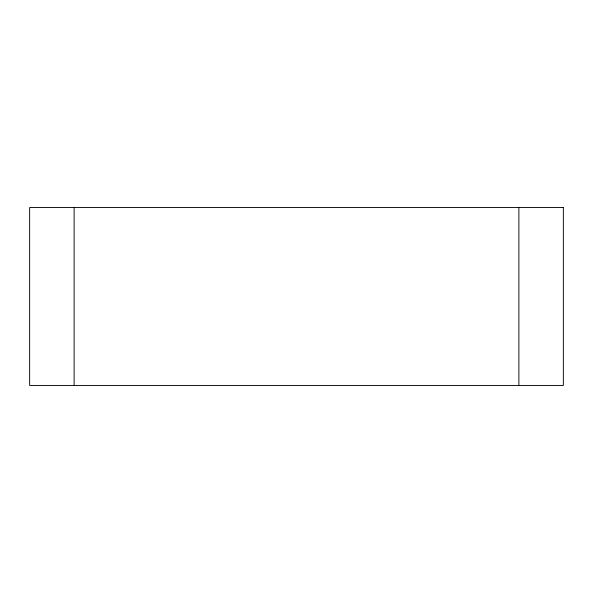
<?xml version="1.0" encoding="UTF-8"?>
<svg xmlns="http://www.w3.org/2000/svg" width="593" height="593" viewBox="0 0 593 593"><rect width="100%" height="100%" fill="white"/><g stroke="black" fill="none" stroke-linecap="round" stroke-linejoin="round"><path stroke-width="0.89" d="M518.875 207.55L518.875 385.45M74.125 207.55L74.125 385.45M563.35 207.55L29.65 207.55L29.65 385.45L563.35 385.45L563.35 207.55"/></g></svg>
